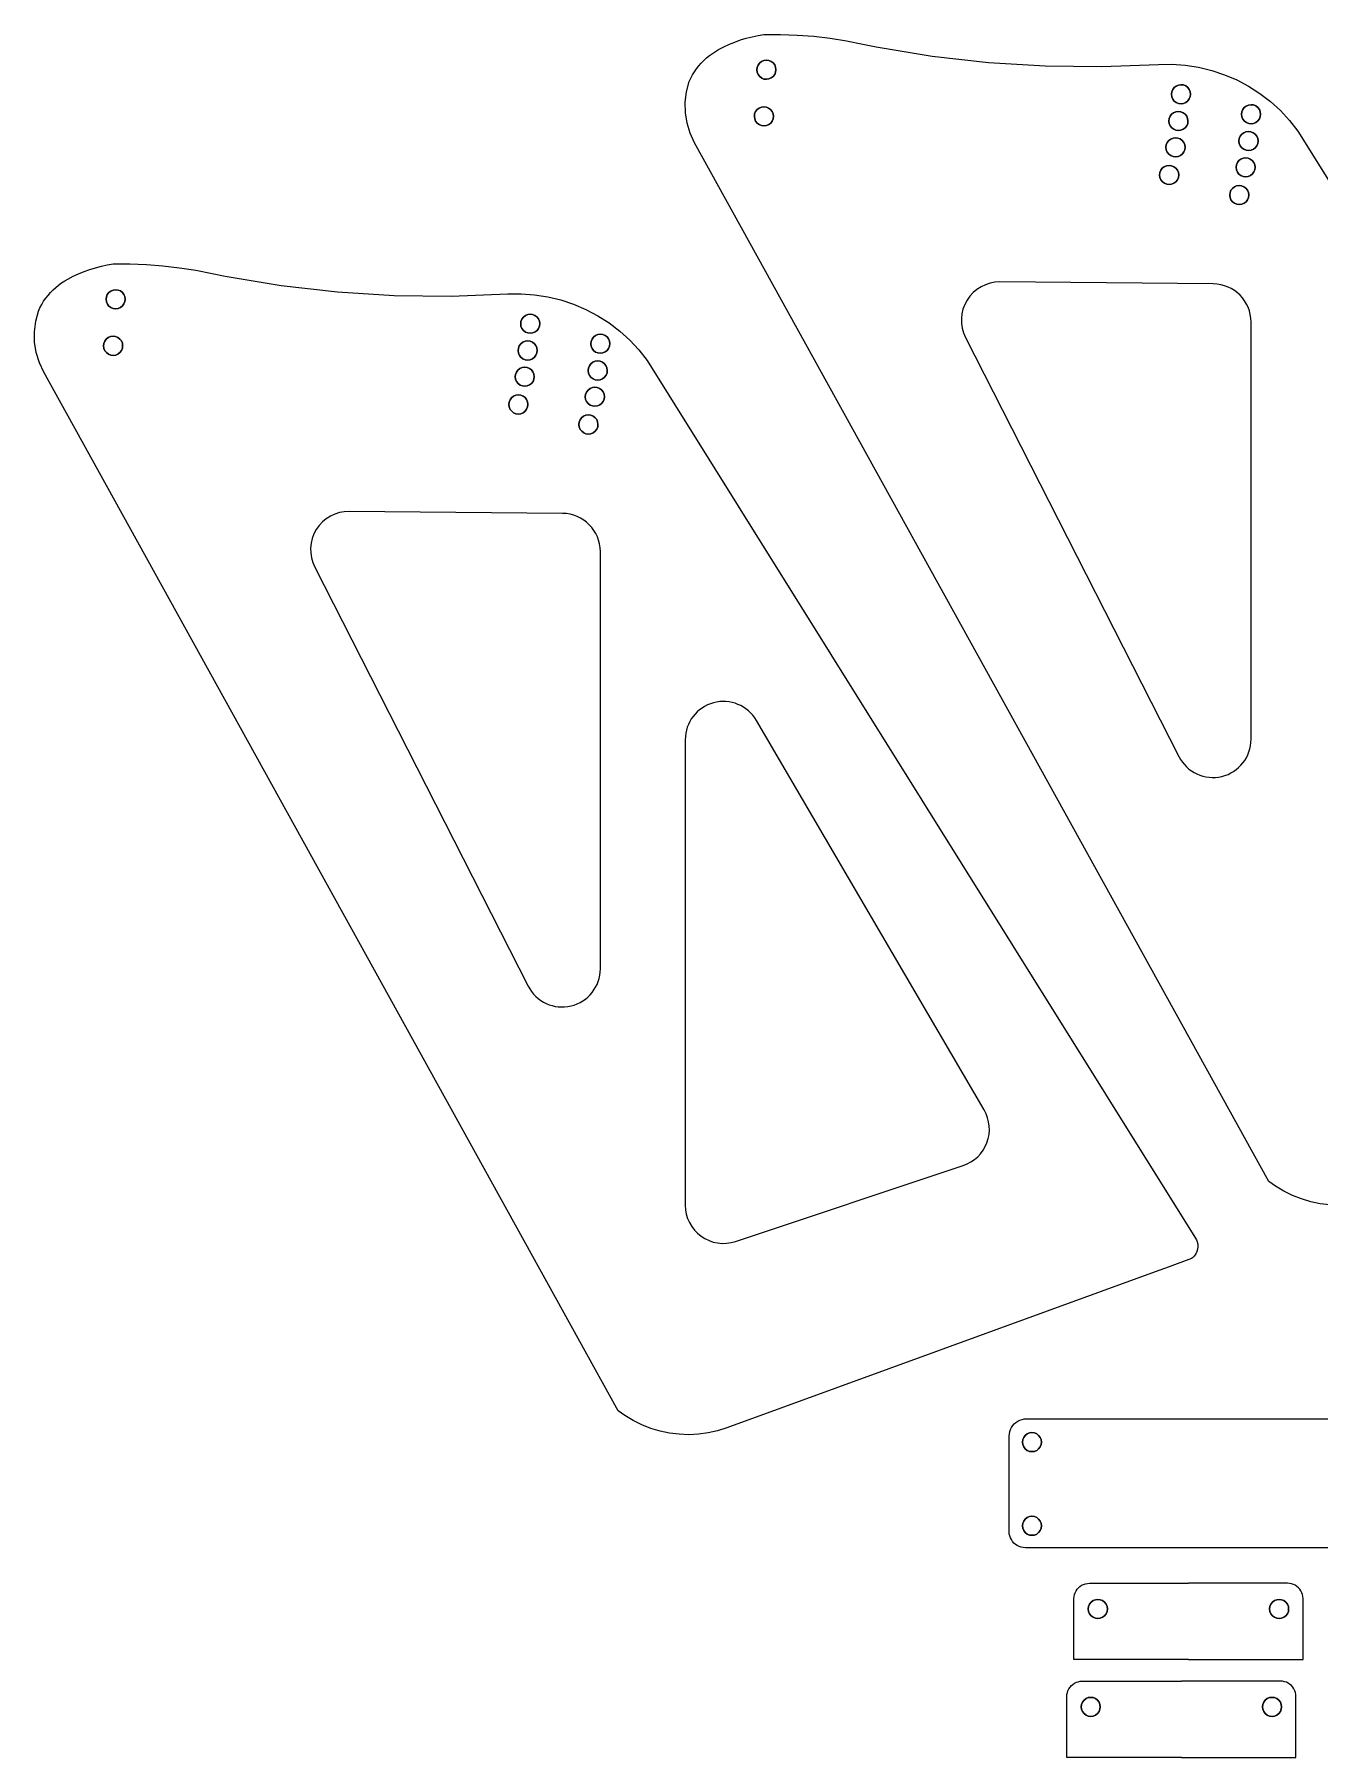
# Model space of a CAD drawing. Header units: inches. Extents: x 1.6 to 34.2, y -2.7 to 21.6.
# Drawn here: x 1.62 to 18.45, y -2.69 to 19.87 of the extents above; entities that cross this region are included whole.
import ezdxf

# ---------------------------------------------------------------- set-up
doc = ezdxf.new("R2010")
doc.units = ezdxf.units.IN
doc.header["$MEASUREMENT"] = 0
doc.layers.add('Layer0', color=7, linetype='Continuous')

msp = doc.modelspace()

# ---------------------------------------------------------------- linework, layer by layer
at = {"linetype": 'ByBlock'}
for points in [[(16.604, 10.415, 0.788449), (17.549, 10.642), (17.549, 16.103, 0.411577), (17.054, 16.603), (14.26, 16.628, 0.562897), (13.81, 15.901)], [(8.084, 7.411, 0.788449), (9.03, 7.638), (9.03, 13.099, 0.411577), (8.534, 13.599), (5.741, 13.624, 0.562897), (5.291, 12.897)], [(10.141, 4.543, 0.511918), (10.799, 4.069), (13.781, 5.063, 0.476313), (14.054, 5.79), (11.073, 10.889, 0.765172), (10.141, 10.637)]]:
    msp.add_lwpolyline(points, format="xyb", close=True, dxfattribs=at)
at = {"layer": 'Layer0'}
for points in [[(10.536, 19.647, 0), (10.578, 19.671, 0), (10.648, 19.707, 0), (10.719, 19.74, 0), (10.792, 19.769, 0), (10.866, 19.796, 0), (10.941, 19.819, 0), (11.017, 19.839, 0), (11.094, 19.855, 0), (11.172, 19.868, 0), (11.389, 19.868, 0), (11.607, 19.86, 0), (11.824, 19.844, 0), (12.04, 19.818, 0), (12.254, 19.785, 0), (12.468, 19.743, 0), (12.639, 19.706, 0), (13.372, 19.586, 0), (14.11, 19.503, 0), (14.852, 19.457, 0), (15.594, 19.448, 0), (16.337, 19.477, 0), (16.513, 19.479, 0), (16.688, 19.466, 0), (16.862, 19.439, 0), (17.033, 19.397, 0), (17.199, 19.342, 0), (17.361, 19.273, 0), (17.516, 19.19, 0), (17.664, 19.096, 0), (17.804, 18.989, 0), (17.934, 18.871, 0), (18.054, 18.742, 0), (18.163, 18.604, 0), (25.355, 7.092, 0)], [(17.783, 4.855, 0), (10.264, 18.451, 0), (10.206, 18.576, 0), (10.166, 18.707, 0), (10.144, 18.843, 0), (10.141, 18.981, 0), (10.158, 19.118, 0), (10.193, 19.251, 0), (10.213, 19.295, 0), (10.236, 19.338, 0), (10.262, 19.379, 0), (10.289, 19.418, 0), (10.319, 19.457, 0), (10.351, 19.493, 0), (10.384, 19.528, 0), (10.42, 19.561, 0), (10.457, 19.591, 0), (10.496, 19.62, 0), (10.536, 19.647, 0)], [(11.329, 19.407, 0), (11.324, 19.44, 0), (11.312, 19.47, 0), (11.292, 19.495, 0), (11.266, 19.515, 0), (11.235, 19.527, 0), (11.203, 19.531, 0), (11.171, 19.527, 0), (11.141, 19.514, 0), (11.115, 19.494, 0), (11.095, 19.468, 0), (11.083, 19.438, 0), (11.079, 19.406, 0), (11.083, 19.373, 0), (11.096, 19.343, 0), (11.116, 19.317, 0), (11.142, 19.298, 0), (11.172, 19.285, 0), (11.205, 19.281, 0), (11.237, 19.286, 0), (11.267, 19.299, 0), (11.293, 19.319, 0), (11.312, 19.345, 0), (11.325, 19.375, 0), (11.329, 19.407, 0)], [(11.329, 19.407, 0), (11.325, 19.375, 0), (11.312, 19.345, 0), (11.293, 19.319, 0), (11.267, 19.299, 0), (11.237, 19.286, 0), (11.205, 19.281, 0), (11.172, 19.285, 0), (11.142, 19.298, 0), (11.116, 19.317, 0), (11.096, 19.343, 0), (11.083, 19.373, 0), (11.079, 19.406, 0), (11.083, 19.438, 0), (11.095, 19.468, 0), (11.115, 19.494, 0), (11.141, 19.514, 0), (11.171, 19.527, 0), (11.203, 19.531, 0), (11.235, 19.527, 0), (11.266, 19.515, 0), (11.292, 19.495, 0), (11.312, 19.47, 0), (11.324, 19.44, 0), (11.329, 19.407, 0)], [(16.752, 19.119, 0), (16.74, 19.149, 0), (16.719, 19.175, 0), (16.693, 19.194, 0), (16.663, 19.207, 0), (16.631, 19.211, 0), (16.598, 19.206, 0), (16.568, 19.193, 0), (16.543, 19.173, 0), (16.523, 19.147, 0), (16.511, 19.117, 0), (16.507, 19.085, 0), (16.511, 19.052, 0), (16.524, 19.022, 0), (16.544, 18.997, 0), (16.57, 18.977, 0), (16.6, 18.965, 0), (16.633, 18.961, 0), (16.665, 18.965, 0), (16.695, 18.978, 0), (16.721, 18.998, 0), (16.74, 19.024, 0), (16.753, 19.054, 0), (16.757, 19.086, 0), (16.752, 19.119, 0)], [(16.74, 19.149, 0), (16.752, 19.119, 0), (16.757, 19.086, 0), (16.753, 19.054, 0), (16.74, 19.024, 0), (16.721, 18.998, 0), (16.695, 18.978, 0), (16.665, 18.965, 0), (16.633, 18.961, 0), (16.6, 18.965, 0), (16.57, 18.977, 0), (16.544, 18.997, 0), (16.524, 19.022, 0), (16.511, 19.052, 0), (16.507, 19.085, 0), (16.511, 19.117, 0), (16.523, 19.147, 0), (16.543, 19.173, 0), (16.568, 19.193, 0), (16.598, 19.206, 0), (16.631, 19.211, 0), (16.663, 19.207, 0), (16.693, 19.194, 0), (16.719, 19.175, 0), (16.74, 19.149, 0)], [(17.674, 18.825, 0), (17.67, 18.857, 0), (17.657, 18.887, 0), (17.637, 18.913, 0), (17.611, 18.932, 0), (17.581, 18.945, 0), (17.548, 18.949, 0), (17.516, 18.944, 0), (17.486, 18.931, 0), (17.46, 18.911, 0), (17.441, 18.885, 0), (17.428, 18.855, 0), (17.424, 18.823, 0), (17.429, 18.79, 0), (17.441, 18.76, 0), (17.461, 18.735, 0), (17.488, 18.715, 0), (17.518, 18.703, 0), (17.55, 18.699, 0), (17.582, 18.703, 0), (17.613, 18.716, 0), (17.638, 18.736, 0), (17.658, 18.762, 0), (17.67, 18.792, 0), (17.674, 18.825, 0)], [(17.67, 18.857, 0), (17.674, 18.825, 0), (17.67, 18.792, 0), (17.658, 18.762, 0), (17.638, 18.736, 0), (17.613, 18.716, 0), (17.582, 18.703, 0), (17.55, 18.699, 0), (17.518, 18.703, 0), (17.488, 18.715, 0), (17.461, 18.735, 0), (17.441, 18.76, 0), (17.429, 18.79, 0), (17.424, 18.823, 0), (17.428, 18.855, 0), (17.441, 18.885, 0), (17.46, 18.911, 0), (17.486, 18.931, 0), (17.516, 18.944, 0), (17.548, 18.949, 0), (17.581, 18.945, 0), (17.611, 18.932, 0), (17.637, 18.913, 0), (17.657, 18.887, 0), (17.67, 18.857, 0)], [(11.296, 18.797, 0), (11.292, 18.83, 0), (11.279, 18.86, 0), (11.259, 18.885, 0), (11.233, 18.905, 0), (11.203, 18.917, 0), (11.17, 18.921, 0), (11.138, 18.917, 0), (11.108, 18.904, 0), (11.082, 18.884, 0), (11.062, 18.858, 0), (11.05, 18.828, 0), (11.046, 18.795, 0), (11.051, 18.763, 0), (11.063, 18.733, 0), (11.083, 18.707, 0), (11.109, 18.688, 0), (11.14, 18.675, 0), (11.172, 18.671, 0), (11.204, 18.676, 0), (11.234, 18.689, 0), (11.26, 18.709, 0), (11.28, 18.735, 0), (11.292, 18.765, 0), (11.296, 18.797, 0)], [(11.296, 18.797, 0), (11.292, 18.765, 0), (11.28, 18.735, 0), (11.26, 18.709, 0), (11.234, 18.689, 0), (11.204, 18.676, 0), (11.172, 18.671, 0), (11.14, 18.675, 0), (11.109, 18.688, 0), (11.083, 18.707, 0), (11.063, 18.733, 0), (11.051, 18.763, 0), (11.046, 18.795, 0), (11.05, 18.828, 0), (11.062, 18.858, 0), (11.082, 18.884, 0), (11.108, 18.904, 0), (11.138, 18.917, 0), (11.17, 18.921, 0), (11.203, 18.917, 0), (11.233, 18.905, 0), (11.259, 18.885, 0), (11.279, 18.86, 0), (11.292, 18.83, 0), (11.296, 18.797, 0)], [(16.719, 18.704, 0), (16.723, 18.736, 0), (16.718, 18.769, 0), (16.706, 18.799, 0), (16.686, 18.824, 0), (16.66, 18.844, 0), (16.629, 18.856, 0), (16.597, 18.86, 0), (16.565, 18.856, 0), (16.535, 18.843, 0), (16.509, 18.823, 0), (16.489, 18.797, 0), (16.477, 18.767, 0), (16.473, 18.734, 0), (16.477, 18.702, 0), (16.49, 18.672, 0), (16.51, 18.646, 0), (16.536, 18.627, 0), (16.566, 18.614, 0), (16.599, 18.61, 0), (16.631, 18.615, 0), (16.661, 18.627, 0), (16.687, 18.648, 0), (16.707, 18.674, 0), (16.719, 18.704, 0)], [(16.723, 18.736, 0), (16.719, 18.704, 0), (16.707, 18.674, 0), (16.687, 18.648, 0), (16.661, 18.627, 0), (16.631, 18.615, 0), (16.599, 18.61, 0), (16.566, 18.614, 0), (16.536, 18.627, 0), (16.51, 18.646, 0), (16.49, 18.672, 0), (16.477, 18.702, 0), (16.473, 18.734, 0), (16.477, 18.767, 0), (16.489, 18.797, 0), (16.509, 18.823, 0), (16.535, 18.843, 0), (16.565, 18.856, 0), (16.597, 18.86, 0), (16.629, 18.856, 0), (16.66, 18.844, 0), (16.686, 18.824, 0), (16.706, 18.799, 0), (16.718, 18.769, 0), (16.723, 18.736, 0)], [(16.681, 18.36, 0), (16.685, 18.392, 0), (16.68, 18.425, 0), (16.668, 18.455, 0), (16.648, 18.48, 0), (16.622, 18.5, 0), (16.591, 18.512, 0), (16.559, 18.516, 0), (16.527, 18.512, 0), (16.497, 18.499, 0), (16.471, 18.479, 0), (16.451, 18.453, 0), (16.439, 18.423, 0), (16.435, 18.391, 0), (16.439, 18.358, 0), (16.452, 18.328, 0), (16.472, 18.302, 0), (16.498, 18.283, 0), (16.528, 18.271, 0), (16.561, 18.266, 0), (16.593, 18.271, 0), (16.623, 18.284, 0), (16.649, 18.304, 0), (16.669, 18.33, 0), (16.681, 18.36, 0)], [(16.685, 18.392, 0), (16.681, 18.36, 0), (16.669, 18.33, 0), (16.649, 18.304, 0), (16.623, 18.284, 0), (16.593, 18.271, 0), (16.561, 18.266, 0), (16.528, 18.271, 0), (16.498, 18.283, 0), (16.472, 18.302, 0), (16.452, 18.328, 0), (16.439, 18.358, 0), (16.435, 18.391, 0), (16.439, 18.423, 0), (16.451, 18.453, 0), (16.471, 18.479, 0), (16.497, 18.499, 0), (16.527, 18.512, 0), (16.559, 18.516, 0), (16.591, 18.512, 0), (16.622, 18.5, 0), (16.648, 18.48, 0), (16.668, 18.455, 0), (16.68, 18.425, 0), (16.685, 18.392, 0)], [(17.636, 18.442, 0), (17.64, 18.474, 0), (17.636, 18.507, 0), (17.623, 18.537, 0), (17.603, 18.562, 0), (17.577, 18.582, 0), (17.547, 18.594, 0), (17.515, 18.598, 0), (17.482, 18.594, 0), (17.452, 18.581, 0), (17.426, 18.561, 0), (17.407, 18.535, 0), (17.394, 18.505, 0), (17.39, 18.472, 0), (17.395, 18.44, 0), (17.408, 18.41, 0), (17.428, 18.384, 0), (17.454, 18.365, 0), (17.484, 18.352, 0), (17.516, 18.348, 0), (17.549, 18.353, 0), (17.579, 18.366, 0), (17.604, 18.386, 0), (17.624, 18.412, 0), (17.636, 18.442, 0)], [(17.64, 18.474, 0), (17.636, 18.442, 0), (17.624, 18.412, 0), (17.604, 18.386, 0), (17.579, 18.366, 0), (17.549, 18.353, 0), (17.516, 18.348, 0), (17.484, 18.352, 0), (17.454, 18.365, 0), (17.428, 18.384, 0), (17.408, 18.41, 0), (17.395, 18.44, 0), (17.39, 18.472, 0), (17.394, 18.505, 0), (17.407, 18.535, 0), (17.426, 18.561, 0), (17.452, 18.581, 0), (17.482, 18.594, 0), (17.515, 18.598, 0), (17.547, 18.594, 0), (17.577, 18.582, 0), (17.603, 18.562, 0), (17.623, 18.537, 0), (17.636, 18.507, 0), (17.64, 18.474, 0)], [(16.584, 18.092, 0), (16.564, 18.118, 0), (16.538, 18.137, 0), (16.508, 18.15, 0), (16.475, 18.154, 0), (16.443, 18.149, 0), (16.413, 18.136, 0), (16.387, 18.116, 0), (16.367, 18.09, 0), (16.355, 18.06, 0), (16.351, 18.028, 0), (16.356, 17.995, 0), (16.368, 17.965, 0), (16.388, 17.94, 0), (16.414, 17.92, 0), (16.445, 17.908, 0), (16.477, 17.904, 0), (16.509, 17.908, 0), (16.539, 17.921, 0), (16.565, 17.941, 0), (16.585, 17.967, 0), (16.597, 17.997, 0), (16.601, 18.03, 0), (16.597, 18.062, 0), (16.584, 18.092, 0)], [(16.564, 18.118, 0), (16.584, 18.092, 0), (16.597, 18.062, 0), (16.601, 18.03, 0), (16.597, 17.997, 0), (16.585, 17.967, 0), (16.565, 17.941, 0), (16.539, 17.921, 0), (16.509, 17.908, 0), (16.477, 17.904, 0), (16.445, 17.908, 0), (16.414, 17.92, 0), (16.388, 17.94, 0), (16.368, 17.965, 0), (16.356, 17.995, 0), (16.351, 18.028, 0), (16.355, 18.06, 0), (16.367, 18.09, 0), (16.387, 18.116, 0), (16.413, 18.136, 0), (16.443, 18.149, 0), (16.475, 18.154, 0), (16.508, 18.15, 0), (16.538, 18.137, 0), (16.564, 18.118, 0)], [(17.598, 18.098, 0), (17.602, 18.13, 0), (17.598, 18.163, 0), (17.585, 18.193, 0), (17.565, 18.219, 0), (17.539, 18.238, 0), (17.509, 18.25, 0), (17.477, 18.255, 0), (17.444, 18.25, 0), (17.414, 18.237, 0), (17.388, 18.217, 0), (17.369, 18.191, 0), (17.357, 18.161, 0), (17.353, 18.129, 0), (17.357, 18.096, 0), (17.37, 18.066, 0), (17.39, 18.041, 0), (17.416, 18.021, 0), (17.446, 18.009, 0), (17.478, 18.005, 0), (17.511, 18.009, 0), (17.541, 18.022, 0), (17.567, 18.042, 0), (17.586, 18.068, 0), (17.598, 18.098, 0)], [(17.602, 18.13, 0), (17.598, 18.098, 0), (17.586, 18.068, 0), (17.567, 18.042, 0), (17.541, 18.022, 0), (17.511, 18.009, 0), (17.478, 18.005, 0), (17.446, 18.009, 0), (17.416, 18.021, 0), (17.39, 18.041, 0), (17.37, 18.066, 0), (17.357, 18.096, 0), (17.353, 18.129, 0), (17.357, 18.161, 0), (17.369, 18.191, 0), (17.388, 18.217, 0), (17.414, 18.237, 0), (17.444, 18.25, 0), (17.477, 18.255, 0), (17.509, 18.25, 0), (17.539, 18.238, 0), (17.565, 18.219, 0), (17.585, 18.193, 0), (17.598, 18.163, 0), (17.602, 18.13, 0)], [(17.515, 17.735, 0), (17.519, 17.768, 0), (17.514, 17.8, 0), (17.501, 17.83, 0), (17.481, 17.856, 0), (17.455, 17.875, 0), (17.425, 17.888, 0), (17.393, 17.892, 0), (17.36, 17.887, 0), (17.33, 17.874, 0), (17.305, 17.854, 0), (17.285, 17.828, 0), (17.273, 17.798, 0), (17.269, 17.766, 0), (17.273, 17.733, 0), (17.286, 17.703, 0), (17.306, 17.678, 0), (17.332, 17.658, 0), (17.362, 17.646, 0), (17.395, 17.642, 0), (17.427, 17.646, 0), (17.457, 17.659, 0), (17.483, 17.679, 0), (17.502, 17.705, 0), (17.515, 17.735, 0)], [(17.519, 17.768, 0), (17.515, 17.735, 0), (17.502, 17.705, 0), (17.483, 17.679, 0), (17.457, 17.659, 0), (17.427, 17.646, 0), (17.395, 17.642, 0), (17.362, 17.646, 0), (17.332, 17.658, 0), (17.306, 17.678, 0), (17.286, 17.703, 0), (17.273, 17.733, 0), (17.269, 17.766, 0), (17.273, 17.798, 0), (17.285, 17.828, 0), (17.305, 17.854, 0), (17.33, 17.874, 0), (17.36, 17.887, 0), (17.393, 17.892, 0), (17.425, 17.888, 0), (17.455, 17.875, 0), (17.481, 17.856, 0), (17.501, 17.83, 0), (17.514, 17.8, 0), (17.519, 17.768, 0)], [(2.017, 16.643, 0), (2.058, 16.667, 0), (2.128, 16.703, 0), (2.2, 16.736, 0), (2.272, 16.766, 0), (2.347, 16.792, 0), (2.422, 16.815, 0), (2.498, 16.835, 0), (2.575, 16.851, 0), (2.652, 16.864, 0), (2.87, 16.864, 0), (3.087, 16.856, 0), (3.304, 16.84, 0), (3.52, 16.815, 0), (3.735, 16.781, 0), (3.948, 16.739, 0), (4.119, 16.703, 0), (4.852, 16.582, 0), (5.59, 16.499, 0), (6.332, 16.453, 0), (7.075, 16.444, 0), (7.817, 16.473, 0), (7.993, 16.475, 0), (8.168, 16.462, 0), (8.342, 16.435, 0), (8.513, 16.393, 0), (8.68, 16.338, 0), (8.841, 16.269, 0), (8.997, 16.187, 0), (9.145, 16.092, 0), (9.284, 15.985, 0), (9.415, 15.867, 0), (9.535, 15.738, 0), (9.643, 15.6, 0), (16.835, 4.088, 0)], [(9.264, 1.851, 0), (1.745, 15.447, 0), (1.686, 15.572, 0), (1.646, 15.703, 0), (1.624, 15.84, 0), (1.621, 15.977, 0), (1.638, 16.114, 0), (1.673, 16.247, 0), (1.694, 16.291, 0), (1.717, 16.334, 0), (1.742, 16.375, 0), (1.77, 16.415, 0), (1.799, 16.453, 0), (1.831, 16.489, 0), (1.865, 16.524, 0), (1.9, 16.557, 0), (1.937, 16.587, 0), (1.976, 16.616, 0), (2.017, 16.643, 0)], [(2.809, 16.403, 0), (2.805, 16.436, 0), (2.792, 16.466, 0), (2.772, 16.491, 0), (2.746, 16.511, 0), (2.716, 16.523, 0), (2.683, 16.527, 0), (2.651, 16.523, 0), (2.621, 16.51, 0), (2.595, 16.49, 0), (2.575, 16.464, 0), (2.563, 16.434, 0), (2.559, 16.402, 0), (2.564, 16.369, 0), (2.576, 16.339, 0), (2.596, 16.313, 0), (2.622, 16.294, 0), (2.653, 16.282, 0), (2.685, 16.277, 0), (2.717, 16.282, 0), (2.747, 16.295, 0), (2.773, 16.315, 0), (2.793, 16.341, 0), (2.805, 16.371, 0), (2.809, 16.403, 0)], [(2.809, 16.403, 0), (2.805, 16.371, 0), (2.793, 16.341, 0), (2.773, 16.315, 0), (2.747, 16.295, 0), (2.717, 16.282, 0), (2.685, 16.277, 0), (2.653, 16.282, 0), (2.622, 16.294, 0), (2.596, 16.313, 0), (2.576, 16.339, 0), (2.564, 16.369, 0), (2.559, 16.402, 0), (2.563, 16.434, 0), (2.575, 16.464, 0), (2.595, 16.49, 0), (2.621, 16.51, 0), (2.651, 16.523, 0), (2.683, 16.527, 0), (2.716, 16.523, 0), (2.746, 16.511, 0), (2.772, 16.491, 0), (2.792, 16.466, 0), (2.805, 16.436, 0), (2.809, 16.403, 0)], [(8.232, 16.115, 0), (8.22, 16.145, 0), (8.2, 16.171, 0), (8.174, 16.19, 0), (8.143, 16.203, 0), (8.111, 16.207, 0), (8.079, 16.202, 0), (8.049, 16.189, 0), (8.023, 16.169, 0), (8.003, 16.143, 0), (7.991, 16.113, 0), (7.987, 16.081, 0), (7.991, 16.048, 0), (8.004, 16.018, 0), (8.024, 15.993, 0), (8.05, 15.973, 0), (8.08, 15.961, 0), (8.113, 15.957, 0), (8.145, 15.961, 0), (8.175, 15.974, 0), (8.201, 15.994, 0), (8.221, 16.02, 0), (8.233, 16.05, 0), (8.237, 16.083, 0), (8.232, 16.115, 0)], [(8.22, 16.145, 0), (8.232, 16.115, 0), (8.237, 16.083, 0), (8.233, 16.05, 0), (8.221, 16.02, 0), (8.201, 15.994, 0), (8.175, 15.974, 0), (8.145, 15.961, 0), (8.113, 15.957, 0), (8.08, 15.961, 0), (8.05, 15.973, 0), (8.024, 15.993, 0), (8.004, 16.018, 0), (7.991, 16.048, 0), (7.987, 16.081, 0), (7.991, 16.113, 0), (8.003, 16.143, 0), (8.023, 16.169, 0), (8.049, 16.189, 0), (8.079, 16.202, 0), (8.111, 16.207, 0), (8.143, 16.203, 0), (8.174, 16.19, 0), (8.2, 16.171, 0), (8.22, 16.145, 0)], [(2.776, 15.793, 0), (2.772, 15.826, 0), (2.759, 15.856, 0), (2.739, 15.881, 0), (2.713, 15.901, 0), (2.683, 15.913, 0), (2.651, 15.917, 0), (2.618, 15.913, 0), (2.588, 15.9, 0), (2.562, 15.88, 0), (2.543, 15.854, 0), (2.53, 15.824, 0), (2.526, 15.792, 0), (2.531, 15.759, 0), (2.544, 15.729, 0), (2.564, 15.703, 0), (2.59, 15.684, 0), (2.62, 15.671, 0), (2.652, 15.667, 0), (2.685, 15.672, 0), (2.715, 15.685, 0), (2.74, 15.705, 0), (2.76, 15.731, 0), (2.772, 15.761, 0), (2.776, 15.793, 0)], [(2.776, 15.793, 0), (2.772, 15.761, 0), (2.76, 15.731, 0), (2.74, 15.705, 0), (2.715, 15.685, 0), (2.685, 15.672, 0), (2.652, 15.667, 0), (2.62, 15.671, 0), (2.59, 15.684, 0), (2.564, 15.703, 0), (2.544, 15.729, 0), (2.531, 15.759, 0), (2.526, 15.792, 0), (2.53, 15.824, 0), (2.543, 15.854, 0), (2.562, 15.88, 0), (2.588, 15.9, 0), (2.618, 15.913, 0), (2.651, 15.917, 0), (2.683, 15.913, 0), (2.713, 15.901, 0), (2.739, 15.881, 0), (2.759, 15.856, 0), (2.772, 15.826, 0), (2.776, 15.793, 0)], [(8.199, 15.7, 0), (8.203, 15.732, 0), (8.199, 15.765, 0), (8.186, 15.795, 0), (8.166, 15.82, 0), (8.14, 15.84, 0), (8.11, 15.852, 0), (8.077, 15.856, 0), (8.045, 15.852, 0), (8.015, 15.839, 0), (7.989, 15.819, 0), (7.969, 15.793, 0), (7.957, 15.763, 0), (7.953, 15.731, 0), (7.958, 15.698, 0), (7.97, 15.668, 0), (7.99, 15.642, 0), (8.016, 15.623, 0), (8.047, 15.61, 0), (8.079, 15.606, 0), (8.111, 15.611, 0), (8.141, 15.624, 0), (8.167, 15.644, 0), (8.187, 15.67, 0), (8.199, 15.7, 0)], [(8.203, 15.732, 0), (8.199, 15.7, 0), (8.187, 15.67, 0), (8.167, 15.644, 0), (8.141, 15.624, 0), (8.111, 15.611, 0), (8.079, 15.606, 0), (8.047, 15.61, 0), (8.016, 15.623, 0), (7.99, 15.642, 0), (7.97, 15.668, 0), (7.958, 15.698, 0), (7.953, 15.731, 0), (7.957, 15.763, 0), (7.969, 15.793, 0), (7.989, 15.819, 0), (8.015, 15.839, 0), (8.045, 15.852, 0), (8.077, 15.856, 0), (8.11, 15.852, 0), (8.14, 15.84, 0), (8.166, 15.82, 0), (8.186, 15.795, 0), (8.199, 15.765, 0), (8.203, 15.732, 0)], [(9.155, 15.821, 0), (9.15, 15.853, 0), (9.137, 15.883, 0), (9.117, 15.909, 0), (9.091, 15.928, 0), (9.061, 15.941, 0), (9.029, 15.945, 0), (8.996, 15.94, 0), (8.966, 15.928, 0), (8.941, 15.907, 0), (8.921, 15.881, 0), (8.909, 15.851, 0), (8.905, 15.819, 0), (8.909, 15.787, 0), (8.922, 15.756, 0), (8.942, 15.731, 0), (8.968, 15.711, 0), (8.998, 15.699, 0), (9.03, 15.695, 0), (9.063, 15.699, 0), (9.093, 15.712, 0), (9.119, 15.732, 0), (9.138, 15.758, 0), (9.151, 15.788, 0), (9.155, 15.821, 0)], [(9.15, 15.853, 0), (9.155, 15.821, 0), (9.151, 15.788, 0), (9.138, 15.758, 0), (9.119, 15.732, 0), (9.093, 15.712, 0), (9.063, 15.699, 0), (9.03, 15.695, 0), (8.998, 15.699, 0), (8.968, 15.711, 0), (8.942, 15.731, 0), (8.922, 15.756, 0), (8.909, 15.787, 0), (8.905, 15.819, 0), (8.909, 15.851, 0), (8.921, 15.881, 0), (8.941, 15.907, 0), (8.966, 15.928, 0), (8.996, 15.94, 0), (9.029, 15.945, 0), (9.061, 15.941, 0), (9.091, 15.928, 0), (9.117, 15.909, 0), (9.137, 15.883, 0), (9.15, 15.853, 0)], [(9.117, 15.438, 0), (9.121, 15.47, 0), (9.116, 15.503, 0), (9.103, 15.533, 0), (9.083, 15.558, 0), (9.057, 15.578, 0), (9.027, 15.59, 0), (8.995, 15.594, 0), (8.962, 15.59, 0), (8.932, 15.577, 0), (8.907, 15.557, 0), (8.887, 15.531, 0), (8.875, 15.501, 0), (8.871, 15.469, 0), (8.875, 15.436, 0), (8.888, 15.406, 0), (8.908, 15.38, 0), (8.934, 15.361, 0), (8.964, 15.348, 0), (8.997, 15.344, 0), (9.029, 15.349, 0), (9.059, 15.362, 0), (9.085, 15.382, 0), (9.104, 15.408, 0), (9.117, 15.438, 0)], [(9.121, 15.47, 0), (9.117, 15.438, 0), (9.104, 15.408, 0), (9.085, 15.382, 0), (9.059, 15.362, 0), (9.029, 15.349, 0), (8.997, 15.344, 0), (8.964, 15.348, 0), (8.934, 15.361, 0), (8.908, 15.38, 0), (8.888, 15.406, 0), (8.875, 15.436, 0), (8.871, 15.469, 0), (8.875, 15.501, 0), (8.887, 15.531, 0), (8.907, 15.557, 0), (8.932, 15.577, 0), (8.962, 15.59, 0), (8.995, 15.594, 0), (9.027, 15.59, 0), (9.057, 15.578, 0), (9.083, 15.558, 0), (9.103, 15.533, 0), (9.116, 15.503, 0), (9.121, 15.47, 0)], [(8.161, 15.356, 0), (8.165, 15.388, 0), (8.161, 15.421, 0), (8.148, 15.451, 0), (8.128, 15.477, 0), (8.102, 15.496, 0), (8.072, 15.509, 0), (8.039, 15.513, 0), (8.007, 15.508, 0), (7.977, 15.495, 0), (7.951, 15.475, 0), (7.932, 15.449, 0), (7.919, 15.419, 0), (7.915, 15.387, 0), (7.92, 15.354, 0), (7.932, 15.324, 0), (7.952, 15.299, 0), (7.978, 15.279, 0), (8.009, 15.267, 0), (8.041, 15.263, 0), (8.073, 15.267, 0), (8.103, 15.28, 0), (8.129, 15.3, 0), (8.149, 15.326, 0), (8.161, 15.356, 0)], [(8.165, 15.388, 0), (8.161, 15.356, 0), (8.149, 15.326, 0), (8.129, 15.3, 0), (8.103, 15.28, 0), (8.073, 15.267, 0), (8.041, 15.263, 0), (8.009, 15.267, 0), (7.978, 15.279, 0), (7.952, 15.299, 0), (7.932, 15.324, 0), (7.92, 15.354, 0), (7.915, 15.387, 0), (7.919, 15.419, 0), (7.932, 15.449, 0), (7.951, 15.475, 0), (7.977, 15.495, 0), (8.007, 15.508, 0), (8.039, 15.513, 0), (8.072, 15.509, 0), (8.102, 15.496, 0), (8.128, 15.477, 0), (8.148, 15.451, 0), (8.161, 15.421, 0), (8.165, 15.388, 0)], [(8.064, 15.088, 0), (8.044, 15.114, 0), (8.018, 15.133, 0), (7.988, 15.146, 0), (7.956, 15.15, 0), (7.923, 15.145, 0), (7.893, 15.133, 0), (7.867, 15.112, 0), (7.848, 15.086, 0), (7.835, 15.056, 0), (7.831, 15.024, 0), (7.836, 14.992, 0), (7.849, 14.961, 0), (7.869, 14.936, 0), (7.895, 14.916, 0), (7.925, 14.904, 0), (7.957, 14.9, 0), (7.99, 14.904, 0), (8.02, 14.917, 0), (8.045, 14.937, 0), (8.065, 14.963, 0), (8.077, 14.993, 0), (8.081, 15.026, 0), (8.077, 15.058, 0), (8.064, 15.088, 0)], [(8.044, 15.114, 0), (8.064, 15.088, 0), (8.077, 15.058, 0), (8.081, 15.026, 0), (8.077, 14.993, 0), (8.065, 14.963, 0), (8.045, 14.937, 0), (8.02, 14.917, 0), (7.99, 14.904, 0), (7.957, 14.9, 0), (7.925, 14.904, 0), (7.895, 14.916, 0), (7.869, 14.936, 0), (7.849, 14.961, 0), (7.836, 14.992, 0), (7.831, 15.024, 0), (7.835, 15.056, 0), (7.848, 15.086, 0), (7.867, 15.112, 0), (7.893, 15.133, 0), (7.923, 15.145, 0), (7.956, 15.15, 0), (7.988, 15.146, 0), (8.018, 15.133, 0), (8.044, 15.114, 0)], [(9.079, 15.094, 0), (9.083, 15.126, 0), (9.078, 15.159, 0), (9.066, 15.189, 0), (9.046, 15.215, 0), (9.02, 15.234, 0), (8.989, 15.247, 0), (8.957, 15.251, 0), (8.925, 15.246, 0), (8.895, 15.233, 0), (8.869, 15.213, 0), (8.849, 15.187, 0), (8.837, 15.157, 0), (8.833, 15.125, 0), (8.837, 15.092, 0), (8.85, 15.062, 0), (8.87, 15.037, 0), (8.896, 15.017, 0), (8.926, 15.005, 0), (8.959, 15.001, 0), (8.991, 15.005, 0), (9.021, 15.018, 0), (9.047, 15.038, 0), (9.066, 15.064, 0), (9.079, 15.094, 0)], [(9.083, 15.126, 0), (9.079, 15.094, 0), (9.066, 15.064, 0), (9.047, 15.038, 0), (9.021, 15.018, 0), (8.991, 15.005, 0), (8.959, 15.001, 0), (8.926, 15.005, 0), (8.896, 15.017, 0), (8.87, 15.037, 0), (8.85, 15.062, 0), (8.837, 15.092, 0), (8.833, 15.125, 0), (8.837, 15.157, 0), (8.849, 15.187, 0), (8.869, 15.213, 0), (8.895, 15.233, 0), (8.925, 15.246, 0), (8.957, 15.251, 0), (8.989, 15.247, 0), (9.02, 15.234, 0), (9.046, 15.215, 0), (9.066, 15.189, 0), (9.078, 15.159, 0), (9.083, 15.126, 0)], [(8.995, 14.731, 0), (8.999, 14.764, 0), (8.994, 14.796, 0), (8.982, 14.826, 0), (8.962, 14.852, 0), (8.936, 14.871, 0), (8.905, 14.884, 0), (8.873, 14.888, 0), (8.841, 14.883, 0), (8.811, 14.871, 0), (8.785, 14.851, 0), (8.765, 14.824, 0), (8.753, 14.794, 0), (8.749, 14.762, 0), (8.753, 14.73, 0), (8.766, 14.699, 0), (8.786, 14.674, 0), (8.812, 14.654, 0), (8.842, 14.642, 0), (8.875, 14.638, 0), (8.907, 14.642, 0), (8.937, 14.655, 0), (8.963, 14.675, 0), (8.983, 14.701, 0), (8.995, 14.731, 0)], [(8.999, 14.764, 0), (8.995, 14.731, 0), (8.983, 14.701, 0), (8.963, 14.675, 0), (8.937, 14.655, 0), (8.907, 14.642, 0), (8.875, 14.638, 0), (8.842, 14.642, 0), (8.812, 14.654, 0), (8.786, 14.674, 0), (8.766, 14.699, 0), (8.753, 14.73, 0), (8.749, 14.762, 0), (8.753, 14.794, 0), (8.765, 14.824, 0), (8.785, 14.851, 0), (8.811, 14.871, 0), (8.841, 14.883, 0), (8.873, 14.888, 0), (8.905, 14.884, 0), (8.936, 14.871, 0), (8.962, 14.852, 0), (8.982, 14.826, 0), (8.994, 14.796, 0), (8.999, 14.764, 0)], [(25.29, 6.849, 0), (24.996, 6.741, 0), (24.813, 6.675, 0), (19.204, 4.633, 0), (19.083, 4.595, 0), (18.959, 4.567, 0), (18.834, 4.55, 0), (18.707, 4.543, 0), (18.58, 4.548, 0), (18.455, 4.563, 0), (18.33, 4.589, 0), (18.209, 4.625, 0), (18.091, 4.671, 0), (17.977, 4.727, 0), (17.869, 4.793, 0), (17.783, 4.855, 0)], [(16.835, 4.088, 0), (16.844, 4.063, 0), (16.851, 4.031, 0), (16.852, 3.998, 0), (16.848, 3.966, 0), (16.838, 3.935, 0), (16.824, 3.905, 0), (16.806, 3.878, 0), (16.783, 3.855, 0), (16.77, 3.845, 0)], [(16.77, 3.845, 0), (16.476, 3.737, 0), (16.293, 3.671, 0), (10.684, 1.629, 0), (10.563, 1.591, 0), (10.44, 1.563, 0), (10.314, 1.546, 0), (10.187, 1.539, 0), (10.061, 1.544, 0), (9.935, 1.559, 0), (9.811, 1.585, 0), (9.689, 1.621, 0), (9.571, 1.667, 0), (9.458, 1.723, 0), (9.349, 1.789, 0), (9.264, 1.851, 0)], [(19.623, 0.06, 0), (14.594, 0.06, 0), (14.566, 0.061, 0), (14.539, 0.067, 0), (14.513, 0.076, 0), (14.488, 0.088, 0), (14.465, 0.103, 0), (14.444, 0.121, 0), (14.426, 0.142, 0), (14.411, 0.165, 0), (14.399, 0.19, 0), (14.39, 0.216, 0), (14.384, 0.243, 0), (14.383, 0.27, 0), (14.383, 1.52, 0), (14.385, 1.55, 0), (14.39, 1.579, 0), (14.4, 1.607, 0), (14.413, 1.634, 0), (14.43, 1.658, 0), (14.449, 1.681, 0), (14.471, 1.7, 0), (14.496, 1.717, 0), (14.523, 1.73, 0), (14.551, 1.739, 0), (14.58, 1.745, 0), (14.609, 1.747, 0), (19.6, 1.747, 0)], [(14.801, 1.474, 0), (14.805, 1.442, 0), (14.801, 1.41, 0), (14.788, 1.379, 0), (14.768, 1.353, 0), (14.742, 1.334, 0), (14.712, 1.321, 0), (14.68, 1.317, 0), (14.647, 1.321, 0), (14.617, 1.334, 0), (14.591, 1.353, 0), (14.572, 1.379, 0), (14.559, 1.41, 0), (14.555, 1.442, 0), (14.559, 1.474, 0), (14.572, 1.504, 0), (14.591, 1.53, 0), (14.617, 1.55, 0), (14.647, 1.563, 0), (14.68, 1.567, 0), (14.712, 1.563, 0), (14.742, 1.55, 0), (14.768, 1.53, 0), (14.788, 1.504, 0), (14.801, 1.474, 0)], [(14.805, 1.442, 0), (14.801, 1.474, 0), (14.788, 1.504, 0), (14.768, 1.53, 0), (14.742, 1.55, 0), (14.712, 1.563, 0), (14.68, 1.567, 0), (14.647, 1.563, 0), (14.617, 1.55, 0), (14.591, 1.53, 0), (14.572, 1.504, 0), (14.559, 1.474, 0), (14.555, 1.442, 0), (14.559, 1.41, 0), (14.572, 1.379, 0), (14.591, 1.353, 0), (14.617, 1.334, 0), (14.647, 1.321, 0), (14.68, 1.317, 0), (14.712, 1.321, 0), (14.742, 1.334, 0), (14.768, 1.353, 0), (14.788, 1.379, 0), (14.801, 1.41, 0), (14.805, 1.442, 0)], [(14.805, 0.347, 0), (14.801, 0.379, 0), (14.788, 0.409, 0), (14.768, 0.435, 0), (14.742, 0.455, 0), (14.712, 0.467, 0), (14.68, 0.472, 0), (14.647, 0.467, 0), (14.617, 0.455, 0), (14.591, 0.435, 0), (14.572, 0.409, 0), (14.559, 0.379, 0), (14.555, 0.347, 0), (14.559, 0.314, 0), (14.572, 0.284, 0), (14.591, 0.258, 0), (14.617, 0.238, 0), (14.647, 0.226, 0), (14.68, 0.222, 0), (14.712, 0.226, 0), (14.742, 0.238, 0), (14.768, 0.258, 0), (14.788, 0.284, 0), (14.801, 0.314, 0), (14.805, 0.347, 0)], [(14.801, 0.379, 0), (14.805, 0.347, 0), (14.801, 0.314, 0), (14.788, 0.284, 0), (14.768, 0.258, 0), (14.742, 0.238, 0), (14.712, 0.226, 0), (14.68, 0.222, 0), (14.647, 0.226, 0), (14.617, 0.238, 0), (14.591, 0.258, 0), (14.572, 0.284, 0), (14.559, 0.314, 0), (14.555, 0.347, 0), (14.559, 0.379, 0), (14.572, 0.409, 0), (14.591, 0.435, 0), (14.617, 0.455, 0), (14.647, 0.467, 0), (14.68, 0.472, 0), (14.712, 0.467, 0), (14.742, 0.455, 0), (14.768, 0.435, 0), (14.788, 0.409, 0), (14.801, 0.379, 0)], [(16.73, -1.405, 0), (15.23, -1.405, 0), (15.23, -0.607, 0), (15.231, -0.581, 0), (15.236, -0.555, 0), (15.245, -0.53, 0), (15.257, -0.506, 0), (15.271, -0.484, 0), (15.289, -0.464, 0), (15.309, -0.447, 0), (15.331, -0.432, 0), (15.355, -0.42, 0), (15.38, -0.412, 0), (15.406, -0.407, 0), (15.432, -0.405, 0)], [(15.432, -0.405, 0), (16.73, -0.405, 0)], [(16.73, -1.405, 0), (18.23, -1.405, 0), (18.23, -0.607, 0), (18.228, -0.581, 0), (18.223, -0.555, 0), (18.214, -0.53, 0), (18.202, -0.506, 0), (18.188, -0.484, 0), (18.17, -0.464, 0), (18.15, -0.447, 0), (18.128, -0.432, 0), (18.104, -0.42, 0), (18.079, -0.412, 0), (18.053, -0.407, 0), (18.027, -0.405, 0)], [(18.027, -0.405, 0), (16.73, -0.405, 0)], [(15.631, -0.653, 0), (15.605, -0.633, 0), (15.575, -0.621, 0), (15.543, -0.617, 0), (15.51, -0.621, 0), (15.48, -0.633, 0), (15.454, -0.653, 0), (15.435, -0.679, 0), (15.422, -0.709, 0), (15.418, -0.742, 0), (15.422, -0.774, 0), (15.435, -0.804, 0), (15.454, -0.83, 0), (15.48, -0.85, 0), (15.51, -0.862, 0), (15.543, -0.867, 0), (15.575, -0.862, 0), (15.605, -0.85, 0), (15.631, -0.83, 0), (15.651, -0.804, 0), (15.664, -0.774, 0), (15.668, -0.742, 0), (15.664, -0.709, 0), (15.651, -0.679, 0), (15.631, -0.653, 0)], [(15.605, -0.633, 0), (15.631, -0.653, 0), (15.651, -0.679, 0), (15.664, -0.709, 0), (15.668, -0.742, 0), (15.664, -0.774, 0), (15.651, -0.804, 0), (15.631, -0.83, 0), (15.605, -0.85, 0), (15.575, -0.862, 0), (15.543, -0.867, 0), (15.51, -0.862, 0), (15.48, -0.85, 0), (15.454, -0.83, 0), (15.435, -0.804, 0), (15.422, -0.774, 0), (15.418, -0.742, 0), (15.422, -0.709, 0), (15.435, -0.679, 0), (15.454, -0.653, 0), (15.48, -0.633, 0), (15.51, -0.621, 0), (15.543, -0.617, 0), (15.575, -0.621, 0), (15.605, -0.633, 0)], [(17.828, -0.653, 0), (17.854, -0.633, 0), (17.884, -0.621, 0), (17.916, -0.617, 0), (17.949, -0.621, 0), (17.979, -0.633, 0), (18.005, -0.653, 0), (18.025, -0.679, 0), (18.037, -0.709, 0), (18.041, -0.742, 0), (18.037, -0.774, 0), (18.025, -0.804, 0), (18.005, -0.83, 0), (17.979, -0.85, 0), (17.949, -0.862, 0), (17.916, -0.867, 0), (17.884, -0.862, 0), (17.854, -0.85, 0), (17.828, -0.83, 0), (17.808, -0.804, 0), (17.796, -0.774, 0), (17.791, -0.742, 0), (17.796, -0.709, 0), (17.808, -0.679, 0), (17.828, -0.653, 0)], [(17.854, -0.633, 0), (17.828, -0.653, 0), (17.808, -0.679, 0), (17.796, -0.709, 0), (17.791, -0.742, 0), (17.796, -0.774, 0), (17.808, -0.804, 0), (17.828, -0.83, 0), (17.854, -0.85, 0), (17.884, -0.862, 0), (17.916, -0.867, 0), (17.949, -0.862, 0), (17.979, -0.85, 0), (18.005, -0.83, 0), (18.025, -0.804, 0), (18.037, -0.774, 0), (18.041, -0.742, 0), (18.037, -0.709, 0), (18.025, -0.679, 0), (18.005, -0.653, 0), (17.979, -0.633, 0), (17.949, -0.621, 0), (17.916, -0.617, 0), (17.884, -0.621, 0), (17.854, -0.633, 0)], [(16.637, -2.687, 0), (15.137, -2.687, 0), (15.137, -1.89, 0), (15.139, -1.863, 0), (15.144, -1.837, 0), (15.152, -1.812, 0), (15.164, -1.788, 0), (15.179, -1.766, 0), (15.196, -1.746, 0), (15.216, -1.729, 0), (15.238, -1.714, 0), (15.262, -1.702, 0), (15.287, -1.694, 0), (15.313, -1.689, 0), (15.339, -1.687, 0)], [(15.339, -1.687, 0), (16.637, -1.687, 0)], [(16.637, -2.687, 0), (18.137, -2.687, 0), (18.137, -1.89, 0), (18.135, -1.863, 0), (18.13, -1.837, 0), (18.121, -1.812, 0), (18.11, -1.788, 0), (18.095, -1.766, 0), (18.078, -1.746, 0), (18.058, -1.729, 0), (18.036, -1.714, 0), (18.012, -1.702, 0), (17.987, -1.694, 0), (17.961, -1.689, 0), (17.934, -1.687, 0)], [(17.934, -1.687, 0), (16.637, -1.687, 0)], [(15.539, -1.935, 0), (15.513, -1.916, 0), (15.482, -1.903, 0), (15.45, -1.899, 0), (15.418, -1.903, 0), (15.388, -1.916, 0), (15.362, -1.935, 0), (15.342, -1.961, 0), (15.329, -1.991, 0), (15.325, -2.024, 0), (15.329, -2.056, 0), (15.342, -2.086, 0), (15.362, -2.112, 0), (15.388, -2.132, 0), (15.418, -2.145, 0), (15.45, -2.149, 0), (15.482, -2.145, 0), (15.513, -2.132, 0), (15.539, -2.112, 0), (15.558, -2.086, 0), (15.571, -2.056, 0), (15.575, -2.024, 0), (15.571, -1.991, 0), (15.558, -1.961, 0), (15.539, -1.935, 0)], [(15.513, -1.916, 0), (15.539, -1.935, 0), (15.558, -1.961, 0), (15.571, -1.991, 0), (15.575, -2.024, 0), (15.571, -2.056, 0), (15.558, -2.086, 0), (15.539, -2.112, 0), (15.513, -2.132, 0), (15.482, -2.145, 0), (15.45, -2.149, 0), (15.418, -2.145, 0), (15.388, -2.132, 0), (15.362, -2.112, 0), (15.342, -2.086, 0), (15.329, -2.056, 0), (15.325, -2.024, 0), (15.329, -1.991, 0), (15.342, -1.961, 0), (15.362, -1.935, 0), (15.388, -1.916, 0), (15.418, -1.903, 0), (15.45, -1.899, 0), (15.482, -1.903, 0), (15.513, -1.916, 0)], [(17.735, -1.935, 0), (17.761, -1.916, 0), (17.791, -1.903, 0), (17.824, -1.899, 0), (17.856, -1.903, 0), (17.886, -1.916, 0), (17.912, -1.935, 0), (17.932, -1.961, 0), (17.944, -1.991, 0), (17.949, -2.024, 0), (17.944, -2.056, 0), (17.932, -2.086, 0), (17.912, -2.112, 0), (17.886, -2.132, 0), (17.856, -2.145, 0), (17.824, -2.149, 0), (17.791, -2.145, 0), (17.761, -2.132, 0), (17.735, -2.112, 0), (17.715, -2.086, 0), (17.703, -2.056, 0), (17.699, -2.024, 0), (17.703, -1.991, 0), (17.715, -1.961, 0), (17.735, -1.935, 0)], [(17.761, -1.916, 0), (17.735, -1.935, 0), (17.715, -1.961, 0), (17.703, -1.991, 0), (17.699, -2.024, 0), (17.703, -2.056, 0), (17.715, -2.086, 0), (17.735, -2.112, 0), (17.761, -2.132, 0), (17.791, -2.145, 0), (17.824, -2.149, 0), (17.856, -2.145, 0), (17.886, -2.132, 0), (17.912, -2.112, 0), (17.932, -2.086, 0), (17.944, -2.056, 0), (17.949, -2.024, 0), (17.944, -1.991, 0), (17.932, -1.961, 0), (17.912, -1.935, 0), (17.886, -1.916, 0), (17.856, -1.903, 0), (17.824, -1.899, 0), (17.791, -1.903, 0), (17.761, -1.916, 0)]]:
    msp.add_polyline3d(points, dxfattribs=at)

doc.saveas('drawing.dxf')
